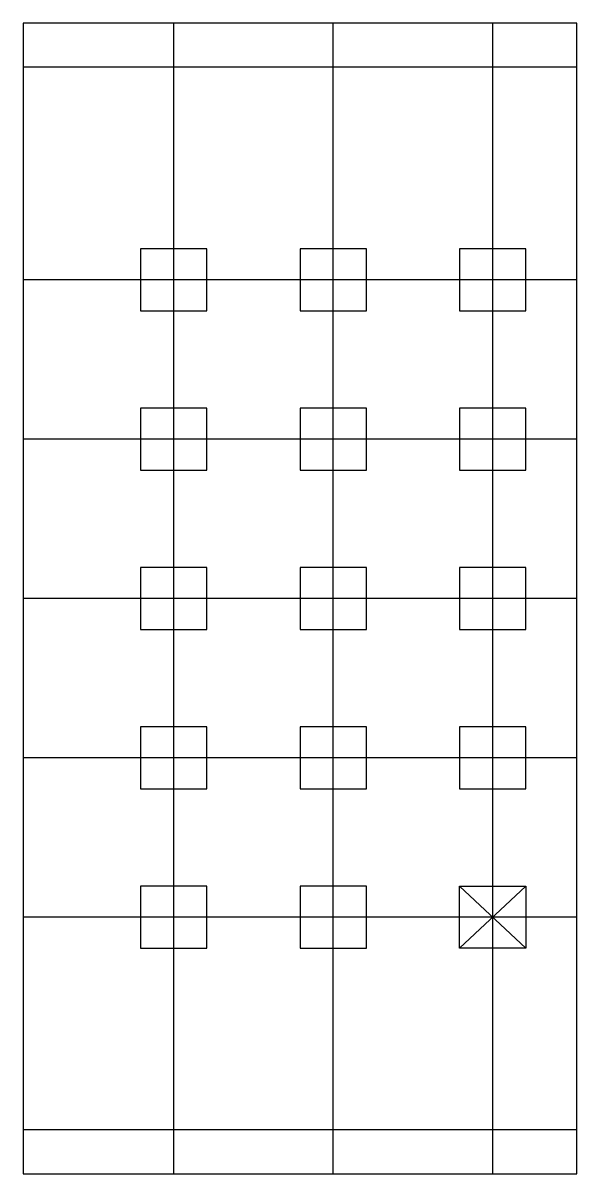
# Model space of a CAD drawing. Header units: millimetres. Extents: x -125 to 125, y -260 to 260.
import ezdxf

# ---------------------------------------------------------------- set-up
doc = ezdxf.new("R2010")
doc.units = ezdxf.units.MM
doc.layers.get('0').update_dxf_attribs({"linetype": 'CONTINUOUS'})

msp = doc.modelspace()

# ---------------------------------------------------------------- linework, layer by layer
for p, q in [((-57, -260), (-57, 260)), ((15, -260), (15, 260)), ((87, -260), (87, 260)), ((125, 240), (-125, 240)), ((125, 144), (-125, 144)), ((125, 72), (-125, 72)), ((125, 0), (-125, 0)), ((125, -72), (-125, -72)), ((72, -158), (72, -130)), ((72, -130), (102, -130)), ((102, -158), (72, -130)), ((72, -158), (102, -130)), ((102, -130), (102, -158)), ((125, -144), (-125, -144)), ((102, -158), (72, -158)), ((125, -240), (-125, -240))]:
    msp.add_line(p, q)
for points in [[(-125, 260), (-125, -260), (125, -260), (125, 260)], [(-72, 158), (-72, 130), (-42, 130), (-42, 158)], [(0, 158), (0, 130), (30, 130), (30, 158)], [(72, 158), (72, 130), (102, 130), (102, 158)], [(-72, 86), (-72, 58), (-42, 58), (-42, 86)], [(0, 86), (0, 58), (30, 58), (30, 86)], [(72, 86), (72, 58), (102, 58), (102, 86)], [(-72, 14), (-72, -14), (-42, -14), (-42, 14)], [(0, 14), (0, -14), (30, -14), (30, 14)], [(72, 14), (72, -14), (102, -14), (102, 14)], [(-72, -58), (-72, -86), (-42, -86), (-42, -58)], [(0, -58), (0, -86), (30, -86), (30, -58)], [(72, -58), (72, -86), (102, -86), (102, -58)], [(-72, -130), (-72, -158), (-42, -158), (-42, -130)], [(0, -130), (0, -158), (30, -158), (30, -130)]]:
    msp.add_lwpolyline(points, close=True)

doc.saveas('drawing.dxf')
